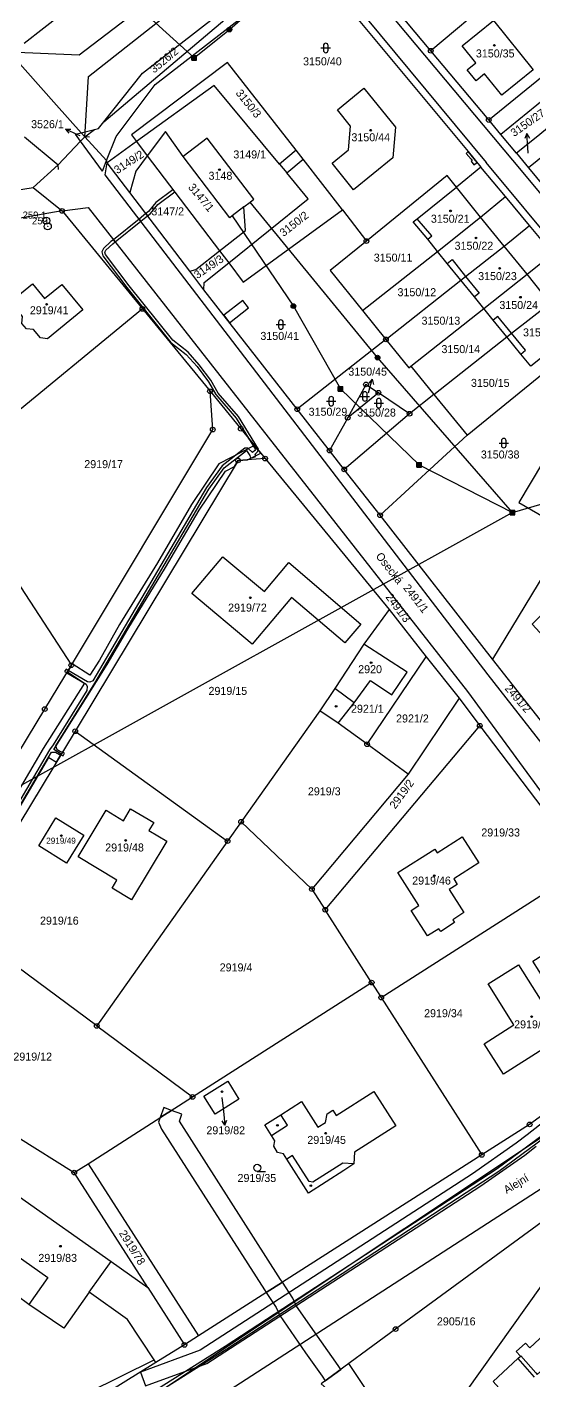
# Model space of a CAD drawing. Extents: x -784124 to -780570, y -980818 to -976926.
# Drawn here: x -782922 to -782814.2, y -978423 to -978135.4 of the extents above; entities that cross this region are included whole.
import ezdxf
from ezdxf.enums import TextEntityAlignment as Align

# ---------------------------------------------------------------- set-up
doc = ezdxf.new("R2010")
doc.units = 0
doc.header["$LTSCALE"] = 3.138375
doc.header["$MEASUREMENT"] = 0
for name, pattern in [('0_02', [0]), ('0_051C', [0]), ('2_6_59_2', [0])]:
    doc.linetypes.add(name, pattern=pattern)
for name, color, linetype in [('1', 7, 'CONTINUOUS'), ('1008', 1, 'CONTINUOUS'), ('101', 1, 'CONTINUOUS'), ('1016', 1, 'CONTINUOUS'), ('1029', 1, 'CONTINUOUS'), ('105', 1, 'CONTINUOUS'), ('18', 1, 'CONTINUOUS'), ('21800', 1, 'CONTINUOUS'), ('21810', 1, 'CONTINUOUS'), ('21900', 1, 'CONTINUOUS'), ('23700', 1, 'CONTINUOUS'), ('304', 1, 'CONTINUOUS'), ('316', 1, 'CONTINUOUS'), ('402', 1, 'CONTINUOUS'), ('404', 1, 'CONTINUOUS'), ('420', 1, 'CONTINUOUS'), ('601', 1, 'CONTINUOUS'), ('602', 1, 'CONTINUOUS'), ('60502', 1, 'CONTINUOUS')]:
    doc.layers.add(name, color=color, linetype=linetype)

# ---------------------------------------------------------------- blocks, each defined once
blk = doc.blocks.new('4_02$0')
at = {"layer": '404', "color": 255, "linetype": 'Continuous'}
blk.add_circle((-0.01, 0), 0.175, dxfattribs=at)
blk = doc.blocks.new('1029$1')
at = {"layer": '1029', "color": 6, "linetype": 'Continuous'}
for p, q in [((0, 3), (-0.5, 2)), ((0, 0), (0, 3)), ((0, 3), (0.5, 2))]:
    blk.add_line(p, q, dxfattribs=at)
blk = doc.blocks.new('3_16$5')
at = {"layer": '316', "color": 255, "linetype": 'Continuous'}
for p, q in [((-1, 1), (1, 1)), ((-0.5, 1.5), (-0.5, 0.5)), ((0.5, 0.5), (0.5, 1.5))]:
    blk.add_line(p, q, dxfattribs=at)
for centre, start, end in [((0, 1.5), 0, 180), ((0, 0.5), 180, 359.9879)]:
    blk.add_arc(centre, 0.5, start, end, dxfattribs=at)
blk = doc.blocks.new('3_04$3')
at = {"layer": '304', "color": 255, "linetype": 'Continuous'}
blk.add_line((0.01, 0), (1.76, 0), dxfattribs=at)
blk.add_circle((0.01, 0.75), 0.75, dxfattribs=at)
blk = doc.blocks.new('$17')
at = {"layer": '1', "color": 254, "linetype": 'Continuous'}
for points in [[(105.295, 142.765), (95.525, 135.565), (37.715, 97.825), (20.045, 86.715)], [(20.385, 86.215), (38.035, 97.325), (95.865, 135.065), (105.675, 142.305)]]:
    blk.add_lwpolyline(points, dxfattribs=at)
blk = doc.blocks.new('1_01$18')
at = {"layer": '101', "color": 3, "linetype": 'Continuous'}
for radius in [0.75, 0.03]:
    blk.add_circle((0, 0), radius, dxfattribs=at)
blk = doc.blocks.new('1_05$19')
at = {"layer": '105', "color": 3, "linetype": 'Continuous'}
for radius in [0.5, 0.0303]:
    blk.add_circle((0, 0), radius, dxfattribs=at)
blk = doc.blocks.new('4_20$20')
at = {"layer": '420', "color": 255, "linetype": 'Continuous'}
blk.add_line((-0.71, -0.71), (0, 0), dxfattribs=at)
blk = doc.blocks.new('6_02$22')
at = {"layer": '602', "color": 255, "linetype": 'Continuous'}
for p, q in [((-0.5, 0.5), (0.5, 0.5)), ((-0.5, -0.5), (-0.5, 0.5)), ((-0.5, 0.3), (0.5, 0.3)), ((-0.5, 0.1), (0.5, 0.1)), ((-0.3, -0.5), (-0.3, 0.5)), ((-0.1, -0.5), (-0.1, 0.5)), ((0.1, -0.5), (0.1, 0.5)), ((0.3, -0.5), (0.3, 0.5)), ((0.5, -0.5), (0.5, 0.5)), ((-0.5, -0.1), (0.5, -0.1)), ((-0.5, -0.3), (0.5, -0.3)), ((-0.5, -0.5), (0.5, -0.5))]:
    blk.add_line(p, q, dxfattribs=at)
blk = doc.blocks.new('6_01$21')
at = {"layer": '601', "color": 255, "linetype": 'Continuous'}
for radius in [0.5, 0.4, 0.3, 0.2, 0.1]:
    blk.add_circle((0, 0), radius, dxfattribs=at)

msp = doc.modelspace()

# ---------------------------------------------------------------- linework, layer by layer
at = {"layer": '1029', "color": 255, "linetype": 'Continuous'}
for p, q in [((-782910.65, -978158.49), (-782911.05, -978158.31)), ((-782815.43, -978162.12), (-782815.51, -978160.97)), ((-782880.55, -978362.79), (-782880.24, -978365.68))]:
    msp.add_line(p, q, dxfattribs=at)
at = {"layer": '21800', "color": 255, "linetype": 'Continuous'}
for p, q in [((-782864.2, -978105.62), (-782910.91, -978141.31)), ((-782908.9, -978145.82), (-782861.98, -978108.88)), ((-782852.92, -978122.86), (-782816.6, -978166.26)), ((-782853.99, -978128.4), (-782824.36, -978164.15)), ((-782925.7, -978140.69), (-782915.72, -978151.91)), ((-782910.91, -978141.31), (-782925.7, -978140.69)), ((-782909.62, -978157.6), (-782908.9, -978145.82)), ((-782915.72, -978151.91), (-782910.47, -978157.81)), ((-782910.47, -978157.81), (-782909.69, -978158.69)), ((-782909.69, -978158.69), (-782909.62, -978157.6)), ((-782922.52, -978158.68), (-782915.38, -978164.6)), ((-782905.94, -978165.93), (-782910.59, -978159.62)), ((-782905.94, -978165.93), (-782905.07, -978163.73)), ((-782868.34, -978164.47), (-782866.78, -978166.35)), ((-782786.58, -978209.65), (-782824.36, -978164.15)), ((-782816.6, -978166.26), (-782785.87, -978203.33)), ((-782825.55, -978175.73), (-782830.71, -978169.37)), ((-782835.92, -978179.71), (-782839.05, -978176.09)), ((-782820.56, -978181.88), (-782825.55, -978175.73)), ((-782836.81, -978180.43), (-782835.92, -978179.71)), ((-782815.69, -978187.88), (-782820.56, -978181.88)), ((-782832.64, -978185.56), (-782831.62, -978184.73)), ((-782831.62, -978184.73), (-782828.74, -978188.32)), ((-782828.74, -978188.32), (-782825.87, -978191.9)), ((-782810.75, -978193.98), (-782815.69, -978187.88)), ((-782825.87, -978191.9), (-782826.85, -978192.69)), ((-782821.9, -978196.81), (-782822.87, -978197.6)), ((-782818.99, -978200.4), (-782821.9, -978196.81)), ((-782816.04, -978204.03), (-782818.99, -978200.4)), ((-782817.01, -978204.82), (-782816.04, -978204.03)), ((-782835.47, -978213.41), (-782828.44, -978222.06)), ((-782852.46, -978278.96), (-782856.57, -978275.9)), ((-782866.6, -978368.66), (-782868, -978366.44)), ((-782869.99, -978370.84), (-782866.6, -978368.66)), ((-782941.64, -978456.98), (-782812.59, -978371.22)), ((-782865.53, -978375.1), (-782866.78, -978375.9)), ((-782861.97, -978380.63), (-782865.53, -978375.1)), ((-782854.85, -978376.7), (-782861.25, -978380.77)), ((-782852.54, -978376.89), (-782854.85, -978376.7)), ((-782937.99, -978463.05), (-782807.48, -978378.7)), ((-782861.25, -978380.77), (-782861.97, -978380.63)), ((-782929.63, -978392.5), (-782917.53, -978401.06)), ((-782908.74, -978404.16), (-782904.12, -978397.62)), ((-782917.53, -978401.06), (-782921.58, -978406.78)), ((-782815.11, -978415.98), (-782808.81, -978410.09)), ((-782817.97, -978416.78), (-782816.04, -978415)), ((-782817.09, -978417.75), (-782817.97, -978416.78)), ((-782816.04, -978415), (-782815.11, -978415.98))]:
    msp.add_line(p, q, dxfattribs=at)
at = {"layer": '21810', "color": 255, "linetype": '0_02'}
msp.add_line((-782817.64, -978418.25), (-782814.15, -978422.22), dxfattribs=at)
at = {"layer": '21900', "color": 3, "linetype": 'Continuous'}
for p, q in [((-782862.03, -978091.37), (-782922.56, -978138.83)), ((-782801.38, -978111.26), (-782836.15, -978140.37)), ((-782905.65, -978155.45), (-782862.29, -978118.83)), ((-782823.83, -978155.09), (-782836.15, -978140.37)), ((-782799.59, -978140.54), (-782821.26, -978158.16)), ((-782821.26, -978158.16), (-782823.83, -978155.09)), ((-782909.69, -978158.69), (-782907.65, -978157.1)), ((-782909.62, -978157.6), (-782907.65, -978157.1)), ((-782817.91, -978162.16), (-782821.26, -978158.16)), ((-782909.69, -978158.69), (-782910.59, -978159.62)), ((-782905.07, -978163.73), (-782909.69, -978158.69)), ((-782898.72, -978159.68), (-782904.94, -978164.16)), ((-782898.72, -978159.68), (-782896.42, -978162.71)), ((-782904.94, -978164.16), (-782905.07, -978163.73)), ((-782896.42, -978162.71), (-782881.07, -978182.89)), ((-782863.28, -978163.45), (-782864.79, -978161.53)), ((-782854.89, -978174.2), (-782863.28, -978163.45)), ((-782817.91, -978162.16), (-782815.35, -978165.24)), ((-782811.69, -978162.26), (-782815.35, -978165.24)), ((-782900.12, -978170.52), (-782904.94, -978164.16)), ((-782825.49, -978165.08), (-782830.71, -978169.37)), ((-782820.25, -978171.38), (-782825.49, -978165.08)), ((-782815.35, -978165.24), (-782808.2, -978173.9)), ((-782920.69, -978169.42), (-782914.53, -978174.42)), ((-782887.39, -978187.21), (-782900.12, -978170.52)), ((-782815.18, -978177.48), (-782820.25, -978171.38)), ((-782914.53, -978174.42), (-782969.26, -978183.95)), ((-782914.53, -978174.42), (-782897.44, -978195.24)), ((-782854.89, -978174.2), (-782849.84, -978180.83)), ((-782810.23, -978183.43), (-782815.18, -978177.48)), ((-782881.07, -978182.89), (-782879.11, -978185.46)), ((-782850.66, -978195.59), (-782834.69, -978183.03)), ((-782884.39, -978191.17), (-782887.39, -978187.21)), ((-782845.69, -978201.7), (-782829.74, -978189.13)), ((-782864.53, -978216.56), (-782884.39, -978191.17)), ((-782897.44, -978195.24), (-782939.43, -978229.71)), ((-782897.44, -978195.24), (-782883.08, -978212.74)), ((-782850.66, -978195.59), (-782845.69, -978201.7)), ((-782840.38, -978207.39), (-782824.84, -978195.17)), ((-782835.47, -978213.41), (-782819.96, -978201.19)), ((-782845.69, -978201.7), (-782864.53, -978216.56)), ((-782840.38, -978207.39), (-782835.47, -978213.41)), ((-782883.08, -978212.74), (-782876.54, -978220.7)), ((-782847.28, -978213.04), (-782853.81, -978218.34)), ((-782840.66, -978217.5), (-782847.28, -978213.04)), ((-782835.47, -978213.41), (-782840.66, -978217.5)), ((-782853.81, -978218.34), (-782857.66, -978225.34)), ((-782840.66, -978217.5), (-782854.54, -978229.33)), ((-782876.54, -978220.7), (-782871.36, -978227.02)), ((-782871.36, -978227.02), (-782877.13, -978227.42)), ((-782871.36, -978227.02), (-782845.01, -978259.11)), ((-782854.54, -978229.33), (-782857.66, -978225.34)), ((-782877.13, -978227.42), (-782911.73, -978284.95)), ((-782846.92, -978239.07), (-782854.54, -978229.33)), ((-782823.04, -978269.63), (-782846.92, -978239.07)), ((-782929.98, -978244.21), (-782912.56, -978270.93)), ((-782806.66, -978242.62), (-782823.04, -978269.63)), ((-782845.01, -978259.11), (-782850.35, -978266.45)), ((-782845.01, -978259.11), (-782837.1, -978269.14)), ((-782849.69, -978287.74), (-782837.1, -978269.14)), ((-782837.1, -978269.14), (-782830.15, -978277.96)), ((-782805.87, -978291.48), (-782823.04, -978269.63)), ((-782830.15, -978277.96), (-782840.93, -978294.09)), ((-782830.15, -978277.96), (-782825.73, -978283.8)), ((-782859.75, -978280.65), (-782876.46, -978304.2)), ((-782855.86, -978283.26), (-782859.75, -978280.65)), ((-782858.6, -978322.89), (-782825.73, -978283.8)), ((-782849.69, -978287.74), (-782855.86, -978283.26)), ((-782825.73, -978283.8), (-782803.12, -978313.66)), ((-782911.73, -978284.95), (-782936.46, -978325.82)), ((-782911.73, -978284.95), (-782879.35, -978308.31)), ((-782840.93, -978294.09), (-782849.69, -978287.74)), ((-782840.93, -978294.09), (-782861.41, -978318.5)), ((-782876.46, -978304.2), (-782879.35, -978308.31)), ((-782876.46, -978304.2), (-782861.41, -978318.5)), ((-782879.35, -978308.31), (-782907.16, -978347.56)), ((-782846.67, -978341.55), (-782803.12, -978313.66)), ((-782861.41, -978318.5), (-782858.6, -978322.89)), ((-782848.72, -978338.35), (-782858.6, -978322.89)), ((-782907.16, -978347.56), (-782936.46, -978325.82)), ((-782886.8, -978362.67), (-782848.72, -978338.35)), ((-782848.72, -978338.35), (-782846.67, -978341.55)), ((-782846.67, -978341.55), (-782825.3, -978374.99)), ((-782907.16, -978347.56), (-782886.8, -978362.67)), ((-782908.98, -978376.84), (-782886.8, -978362.67)), ((-782923.91, -978371.21), (-782911.93, -978378.72)), ((-782825.3, -978374.99), (-782885.5, -978413.41)), ((-782911.93, -978378.72), (-782908.98, -978376.84)), ((-782896.3, -978403.18), (-782911.93, -978378.72)), ((-782908.98, -978376.84), (-782885.5, -978413.41)), ((-782904.12, -978397.62), (-782896.3, -978403.18)), ((-782896.3, -978403.18), (-782888.52, -978415.34)), ((-782894.98, -978418.54), (-782900.6, -978409.94)), ((-782885.5, -978413.41), (-782888.52, -978415.34)), ((-782843.62, -978412), (-782859.46, -978423.61)), ((-782888.52, -978415.34), (-782894.61, -978419.11)), ((-782894.61, -978419.11), (-782939.84, -978447.06)), ((-782894.61, -978419.11), (-782894.98, -978418.54))]:
    msp.add_line(p, q, dxfattribs=at)
for points in [[(-782836.15, -978140.37), (-782853.13, -978120.08), (-782852.41, -978118.33), (-782851.42, -978117.03), (-782847.3, -978113.76)], [(-782905.65, -978155.45), (-782897.41, -978145.13), (-782865.83, -978120.54)], [(-782905.07, -978163.73), (-782903.02, -978158.59), (-782894.77, -978147.54), (-782872.08, -978129.97), (-782867.65, -978127.71), (-782863.72, -978127.03), (-782858.23, -978127.85), (-782855.13, -978129.41), (-782828.21, -978161.81), (-782825.49, -978165.08)], [(-782822.8, -978133.98), (-782814.37, -978144.43), (-782821.03, -978149.8), (-782824.71, -978145.26), (-782826.52, -978146.76), (-782828.39, -978144.46), (-782826.55, -978142.97), (-782829.48, -978139.36), (-782822.8, -978133.98)], [(-782823.83, -978155.09), (-782800.32, -978135.98), (-782794.84, -978137.97)], [(-782864.79, -978161.53), (-782879.34, -978142.89), (-782899.79, -978158.27), (-782898.72, -978159.68)], [(-782864.79, -978161.53), (-782868.34, -978164.47), (-782882.18, -978147.75), (-782898.72, -978159.68)], [(-782850.4, -978148.36), (-782843.64, -978156.63), (-782844.23, -978163.13), (-782852.57, -978169.92), (-782857.08, -978164.26), (-782853.65, -978161.46), (-782853.2, -978156.4), (-782856, -978152.92), (-782850.4, -978148.36)], [(-782804.79, -978151.98), (-782805.04, -978151.67), (-782813.76, -978158.78), (-782817.91, -978162.16)], [(-782910.59, -978159.62), (-782911.7, -978158.12), (-782910.47, -978157.81), (-782909.62, -978157.6)], [(-782907.65, -978157.1), (-782906.8, -978156.89), (-782905.65, -978155.45)], [(-782888.79, -978162.84), (-782892.52, -978157.51), (-782896.42, -978162.71)], [(-782910.59, -978159.62), (-782915.38, -978164.6), (-782920.69, -978169.42)], [(-782875.86, -978173.56), (-782874.55, -978172.56), (-782873.75, -978171.94), (-782883.67, -978158.93), (-782888.79, -978162.84)], [(-782896.42, -978162.71), (-782898.85, -978165.96), (-782900.12, -978170.52)], [(-782875.86, -978173.56), (-782878.35, -978175.47), (-782878.9, -978175.89), (-782888.79, -978162.84)], [(-782879.11, -978185.46), (-782862.21, -978171.87), (-782866.78, -978166.35), (-782863.28, -978163.45)], [(-782752.88, -978365.01), (-782771.15, -978340.39), (-782823.98, -978272.96), (-782905.37, -978166.71), (-782904.94, -978164.16)], [(-783022.96, -978172.06), (-783015.88, -978175.88), (-782997.19, -978178.58), (-782972.89, -978177.82), (-782920.69, -978169.42)], [(-782830.71, -978169.37), (-782832.69, -978166.92), (-782849.84, -978180.83)], [(-782834.69, -978183.03), (-782836.81, -978180.43), (-782839.86, -978176.75), (-782839.05, -978176.09), (-782830.71, -978169.37)], [(-782834.69, -978183.03), (-782825.55, -978175.73), (-782820.25, -978171.38)], [(-782914.53, -978174.42), (-782909, -978173.65), (-782828.36, -978276.51), (-782803.93, -978309.85)], [(-782881.07, -978182.89), (-782875.57, -978178.58), (-782875.86, -978173.56)], [(-782879.11, -978185.46), (-782876.01, -978189.54), (-782854.89, -978174.2)], [(-782829.74, -978189.13), (-782828.74, -978188.32), (-782820.56, -978181.88), (-782815.18, -978177.48)], [(-782849.84, -978180.83), (-782857.57, -978187.1), (-782850.66, -978195.59)], [(-782887.39, -978187.21), (-782886.1, -978186.83), (-782881.07, -978182.89)], [(-782829.74, -978189.13), (-782832.64, -978185.56), (-782834.69, -978183.03)], [(-782824.84, -978195.17), (-782815.69, -978187.88), (-782810.23, -978183.43)], [(-782884.39, -978191.17), (-782884.32, -978189.65), (-782879.11, -978185.46)], [(-782824.84, -978195.17), (-782826.85, -978192.69), (-782829.74, -978189.13)], [(-782819.96, -978201.19), (-782818.99, -978200.4), (-782810.75, -978193.98), (-782805.21, -978189.48)], [(-782920.62, -978199.6), (-782922.11, -978199.46), (-782923.07, -978198.3), (-782922.93, -978196.81), (-782925.48, -978193.73), (-782920.8, -978189.92), (-782918.27, -978193.01), (-782914.6, -978190.01), (-782910.13, -978195.41), (-782917.65, -978201.56), (-782919.14, -978201.39), (-782920.62, -978199.6)], [(-782819.96, -978201.19), (-782822.87, -978197.6), (-782824.84, -978195.17)], [(-782800.16, -978195.56), (-782805.77, -978200.12), (-782814.91, -978207.4), (-782817.01, -978204.82), (-782819.96, -978201.19)], [(-782846.92, -978239.07), (-782828.44, -978222.06), (-782804.05, -978202.24), (-782798.42, -978197.67)], [(-782845.69, -978201.7), (-782840.79, -978207.72), (-782840.38, -978207.39)], [(-782788.62, -978212.8), (-782799.47, -978206.31), (-782817.45, -978236.33), (-782806.66, -978242.62)], [(-782912.56, -978270.93), (-782882.49, -978220.88), (-782883.08, -978212.74)], [(-782853.81, -978218.34), (-782849.92, -978211.27), (-782847.28, -978213.04)], [(-782857.66, -978225.34), (-782859.51, -978222.97), (-782864.53, -978216.56)], [(-782886.92, -978255.73), (-782880.32, -978247.91), (-782871.52, -978255.28), (-782866.34, -978249.14), (-782851.01, -978262.2), (-782854.42, -978266.16), (-782865.73, -978256.56), (-782874.1, -978266.47), (-782886.92, -978255.73)], [(-782808.11, -978258.62), (-782809.52, -978257.08), (-782814.62, -978262.22), (-782808.17, -978269.22), (-782792.89, -978255.34), (-782798.39, -978249.51), (-782808.11, -978258.62)], [(-782850.35, -978266.45), (-782856.57, -978275.9), (-782859.75, -978280.65)], [(-782855.86, -978283.26), (-782852.46, -978278.96), (-782848.98, -978274.17), (-782844.4, -978277.21), (-782841.16, -978272.42), (-782850.35, -978266.45)], [(-782935.28, -978308.42), (-782918.22, -978280.26), (-782912.56, -978270.93)], [(-782901.48, -978303.98), (-782899.96, -978301.43), (-782895.03, -978304.37), (-782896.06, -978306.08), (-782892.29, -978308.34), (-782899.74, -978320.78), (-782903.88, -978318.32), (-782902.87, -978316.59), (-782911.09, -978311.67), (-782905.17, -978301.76), (-782901.48, -978303.98)], [(-782913.56, -978313.02), (-782919.5, -978309.31), (-782915.83, -978303.35), (-782909.9, -978307.06), (-782913.56, -978313.02)], [(-782834.82, -978310.79), (-782829.51, -978307.39), (-782825.96, -978312.92), (-782831.25, -978316.33), (-782830.52, -978317.5), (-782832.22, -978318.58), (-782829.09, -978323.47), (-782831.48, -978325.03), (-782831.1, -978325.63), (-782834.02, -978327.54), (-782834.44, -978326.91), (-782836.83, -978328.44), (-782840.29, -978323.05), (-782838.67, -978321.99), (-782843.12, -978315.01), (-782835.3, -978310.01), (-782834.82, -978310.79)], [(-782803.12, -978313.66), (-782795.35, -978334.11), (-782796.62, -978348.04), (-782804.14, -978360.51), (-782815.13, -978368.5), (-782825.3, -978374.99)], [(-782807.58, -978329.49), (-782802.21, -978338), (-782809.1, -978342.34), (-782814.45, -978333.82), (-782807.58, -978329.49)], [(-782808.77, -978349.08), (-782808.32, -978349.77), (-782812.42, -978352.35), (-782812.3, -978352.52), (-782820.69, -978357.85), (-782824.79, -978351.36), (-782818.46, -978347.37), (-782823.97, -978338.65), (-782817.5, -978334.56), (-782811.66, -978343.8), (-782812, -978344.02), (-782808.77, -978349.08)], [(-782876.92, -978363.17), (-782881.97, -978366.29), (-782884.38, -978362.47), (-782879.27, -978359.3), (-782876.92, -978363.17)], [(-782854.6, -978378.31), (-782862.15, -978383.13), (-782866.78, -978375.9), (-782867.49, -978374.76), (-782868.71, -978374.47), (-782869.54, -978373.15), (-782869.28, -978371.96), (-782869.99, -978370.84), (-782871.41, -978368.6), (-782868, -978366.44), (-782863.66, -978363.64), (-782860.19, -978369.11), (-782858.56, -978368.1), (-782858.19, -978366.26), (-782856.96, -978365.48), (-782856.24, -978366.6), (-782848.23, -978361.48), (-782843.57, -978368.77), (-782852.35, -978374.38), (-782852.54, -978376.89), (-782854.6, -978378.31)], [(-782794.96, -978378.82), (-782796.36, -978379.76), (-782804.84, -978383.57), (-782843.62, -978412)], [(-782794.96, -978378.82), (-782794.99, -978379.14), (-782803.06, -978389.3), (-782828.6, -978425.19)], [(-782900.6, -978409.94), (-782908.74, -978404.16), (-782914.16, -978411.82), (-782921.58, -978406.78), (-782926.59, -978403.1), (-782925.09, -978400.99), (-782932.03, -978396.07), (-782929.63, -978392.5), (-782923.55, -978383.88), (-782904.12, -978397.62)], [(-782822.92, -978423.12), (-782817.64, -978418.25), (-782817.09, -978417.75), (-782817.02, -978417.68), (-782813.84, -978421.31), (-782813.53, -978421.67), (-782802.36, -978411.65), (-782795.69, -978419.07), (-782791.71, -978423.5), (-782787.21, -978419.52), (-782775.15, -978432.92), (-782776.51, -978434.18), (-782765.94, -978445.95), (-782769.04, -978448.72), (-782782.53, -978460.78), (-782808.55, -978431.76), (-782812.18, -978435.04), (-782822.92, -978423.12)], [(-782941.44, -978442.45), (-782937.08, -978439.36), (-782894.98, -978418.54)]]:
    msp.add_lwpolyline(points, dxfattribs=at)
at = {"layer": '23700', "color": 255, "linetype": '0_051C'}
for points in [[(-782826.26, -978164.15), (-782828.21, -978161.81), (-782828.66, -978162.24), (-782827.58, -978163.38), (-782827.36, -978163.7), (-782827.55, -978163.84), (-782826.99, -978164.65), (-782826.26, -978164.15)], [(-782890.95, -978169.9), (-782894.62, -978172.59), (-782896.13, -978174.54), (-782896.71, -978174.99), (-782896.34, -978175.47), (-782895.71, -978174.96), (-782894.2, -978173.03), (-782890.58, -978170.38), (-782890.95, -978169.9)], [(-782897.78, -978176.62), (-782896.34, -978175.47), (-782896.71, -978174.99), (-782898.14, -978176.14), (-782897.78, -978176.62)], [(-782903.62, -978180.52), (-782903.25, -978180.99), (-782897.78, -978176.62), (-782898.14, -978176.14), (-782903.62, -978180.52)], [(-782872.83, -978225.22), (-782872.76, -978225.06), (-782877.02, -978218.1), (-782881.32, -978213.1), (-782882.89, -978210.4), (-782885.37, -978207.11), (-782887.7, -978204.45), (-782890.99, -978201.9), (-782900.26, -978190.3), (-782905.32, -978183.67), (-782905.45, -978183.19), (-782905.23, -978182.74), (-782903.74, -978181.39), (-782903.25, -978180.99), (-782903.62, -978180.52), (-782904.14, -978180.93), (-782905.71, -978182.38), (-782906.09, -978183.13), (-782905.86, -978183.95), (-782900.74, -978190.66), (-782891.41, -978202.34), (-782888.12, -978204.89), (-782885.83, -978207.49), (-782883.39, -978210.74), (-782881.82, -978213.44), (-782877.5, -978218.46), (-782874.93, -978222.67), (-782872.83, -978225.22)], [(-782880.15, -978196.59), (-782878.92, -978198.17), (-782874.89, -978195.02), (-782876.12, -978193.45), (-782880.15, -978196.59)], [(-782913.54, -978272.54), (-782913.23, -978272.03), (-782913.69, -978271.76), (-782914, -978272.27), (-782913.54, -978272.54)], [(-782914.73, -978289.9), (-782914.3, -978290.16), (-782914.01, -978289.64), (-782914.42, -978289.4), (-782914.73, -978289.9)], [(-782893.67, -978367.06), (-782891.25, -978365.51), (-782892.88, -978364.91), (-782893.67, -978367.06)], [(-782891.25, -978365.51), (-782893.67, -978367.06), (-782894.02, -978368), (-782893.36, -978369.48), (-782871.52, -978403.66), (-782871.13, -978404.24), (-782867.67, -978402.03), (-782868.08, -978401.42), (-782889.58, -978367.78), (-782889.04, -978366.33), (-782891.25, -978365.51)], [(-782869.05, -978407.37), (-782868.27, -978409.11), (-782862.75, -978417.05), (-782859.23, -978422.02), (-782858.6, -978422.98), (-782855.29, -978420.55), (-782855.85, -978419.7), (-782859.39, -978414.69), (-782864.69, -978407.09), (-782865.45, -978405.39), (-782867.67, -978402.03), (-782871.13, -978404.24), (-782869.05, -978407.37)], [(-782853.54, -978419.27), (-782859.46, -978423.61), (-782852.62, -978429.62), (-782851.56, -978430.55), (-782847.74, -978428.01), (-782853.54, -978419.27)]]:
    msp.add_lwpolyline(points, close=True, dxfattribs=at)
for points in [[(-782938.01, -978325.72), (-782917.34, -978290.55), (-782915.73, -978291.56), (-782914.7, -978289.85), (-782916.3, -978288.85), (-782904.91, -978270.81), (-782900.58, -978263.31), (-782892.54, -978250.19), (-782885.41, -978237.99), (-782879.82, -978229.68), (-782877.9, -978228.71), (-782877.13, -978227.42), (-782875.1, -978227.28), (-782872.31, -978225.86), (-782873.61, -978224.27), (-782881.18, -978228.14), (-782887.03, -978236.8), (-782894.26, -978249.17), (-782902.3, -978262.29), (-782906.6, -978269.86), (-782908.66, -978273.04), (-782912.37, -978270.62), (-782912.56, -978270.93), (-782913.41, -978272.33), (-782909.74, -978274.72), (-782918.53, -978288.64), (-782940.65, -978326.25)], [(-782924.27, -978302.18), (-782916.77, -978289.4), (-782915.91, -978289.44), (-782915.06, -978289.94), (-782914.73, -978289.9), (-782914.42, -978289.4), (-782914.88, -978289.36), (-782915.57, -978288.94), (-782915.86, -978288.08), (-782907.57, -978274.75), (-782883.36, -978233.5), (-782880.08, -978229.01), (-782880.08, -978229.01), (-782875.35, -978225.34), (-782874.64, -978226.38), (-782874.46, -978226.95), (-782873.32, -978226.59), (-782873.48, -978226.08), (-782873.04, -978225.7), (-782872.83, -978225.22), (-782874.93, -978222.67), (-782873.44, -978225.1), (-782873.54, -978225.34), (-782874.04, -978225.77), (-782875.04, -978224.85), (-782875.69, -978224.84), (-782880.52, -978228.59), (-782883.86, -978233.18), (-782907.99, -978274.27), (-782908.6, -978274.53), (-782909.09, -978274.45), (-782913.23, -978272.03), (-782913.54, -978272.54), (-782909.43, -978274.95), (-782909.23, -978275.44), (-782909.25, -978276.28), (-782916.44, -978287.87), (-782917.19, -978288.93), (-782924.79, -978301.88)], [(-782811.4, -978367.38), (-782815.65, -978370.7), (-782817.98, -978372.51), (-782827.25, -978378.97), (-782840.95, -978387.87), (-782858.67, -978399.36), (-782885.19, -978416.48), (-782897.86, -978421.15), (-782896.79, -978424.06), (-782883.79, -978419.28), (-782856.99, -978401.96), (-782839.27, -978390.47), (-782825.51, -978381.55), (-782816.14, -978375.01), (-782813.75, -978373.14)]]:
    msp.add_lwpolyline(points, dxfattribs=at)
at = {"layer": '60502', "color": 255, "linetype": '2_6_59_2'}
for p, q in [((-782915.16, -978115.85), (-782886.44, -978141.86)), ((-782878.94, -978135.87), (-782871.05, -978128.96)), ((-782886.44, -978141.86), (-782878.94, -978135.87)), ((-782818.76, -978238.49), (-782529.85, -978154.17)), ((-782847.47, -978205.59), (-782874.55, -978172.56)), ((-782878.35, -978175.47), (-782865.36, -978194.63)), ((-782865.36, -978194.63), (-782855.35, -978212.23)), ((-782818.76, -978238.49), (-782847.47, -978205.59)), ((-782855.35, -978212.23), (-782838.61, -978228.34)), ((-782838.61, -978228.34), (-782818.76, -978238.49)), ((-782818.76, -978238.49), (-783010.19, -978344.72))]:
    msp.add_line(p, q, dxfattribs=at)

# ---------------------------------------------------------------- block references
at = {"layer": '101', "color": 0, "linetype": 'ByBlock'}
for p in [(-782917.89, -978176.49), (-782917.57, -978177.7)]:
    msp.add_blockref('1_01$18', p, dxfattribs=at)
at = {"layer": '1029', "color": 0, "linetype": 'ByBlock'}
for p, rotation in [((-782911.05, -978158.31), 65), ((-782815.51, -978160.97), 4), ((-782849.36, -978213.08), 345), ((-782880.24, -978365.68), 186)]:
    msp.add_blockref('1029$1', p, dxfattribs=dict(at, rotation=rotation))
at = {"layer": '105', "color": 0, "linetype": 'ByBlock'}
for p in [(-782836.15, -978140.37), (-782823.83, -978155.09), (-782914.53, -978174.42), (-782849.84, -978180.83), (-782897.44, -978195.24), (-782845.69, -978201.7), (-782883.08, -978212.74), (-782849.92, -978211.27), (-782847.28, -978213.04), (-782864.53, -978216.56), (-782853.81, -978218.34), (-782840.66, -978217.5), (-782882.49, -978220.88), (-782876.54, -978220.7), (-782877.13, -978227.42), (-782871.36, -978227.02), (-782857.66, -978225.34), (-782854.54, -978229.33), (-782846.92, -978239.07), (-782912.56, -978270.93), (-782918.22, -978280.26), (-782911.73, -978284.95), (-782825.73, -978283.8), (-782849.69, -978287.74), (-782876.46, -978304.2), (-782879.35, -978308.31), (-782861.41, -978318.5), (-782858.6, -978322.89), (-782848.72, -978338.35), (-782846.67, -978341.55), (-782907.16, -978347.56), (-782886.8, -978362.67), (-782815.13, -978368.5), (-782825.3, -978374.99), (-782911.93, -978378.72), (-782843.62, -978412), (-782888.52, -978415.34)]:
    msp.add_blockref('1_05$19', p, dxfattribs=at)
at = {"layer": '23700', "color": 0, "linetype": 'ByBlock'}
msp.add_blockref('$17', (-782917.545, -978513.495), dxfattribs=at)
at = {"layer": '304', "color": 0, "linetype": 'ByBlock'}
msp.add_blockref('3_04$3', (-782873.04, -978378.48), dxfattribs=at)
at = {"layer": '316', "color": 0, "linetype": 'ByBlock'}
for p in [(-782858.49, -978140.79), (-782868.01, -978199.57), (-782850.15, -978214.82), (-782857.3, -978215.85), (-782847.21, -978216.26), (-782820.63, -978224.74)]:
    msp.add_blockref('3_16$5', p, dxfattribs=at)
at = {"layer": '402', "color": 0, "linetype": 'ByBlock'}
for p in [(-782856.27, -978279.66), (-782868.73, -978368.71), (-782861.64, -978381.5)]:
    msp.add_blockref('4_02$0', p, dxfattribs=at)
at = {"layer": '404', "color": 0, "linetype": 'ByBlock'}
for p in [(-782822.63, -978139.24), (-782848.91, -978157.27), (-782881.07, -978165.63), (-782831.94, -978174.4), (-782826.52, -978180.15), (-782821.5, -978186.6), (-782817.07, -978192.74), (-782917.8, -978194.25), (-782874.5, -978256.61), (-782848.82, -978270.39), (-782914.67, -978307.15), (-782901, -978308.16), (-782835.4, -978315.64), (-782814.71, -978345.59), (-782880.52, -978361.56), (-782858.48, -978370.37), (-782914.87, -978394.38)]:
    msp.add_blockref('4_02$0', p, dxfattribs=at)
at = {"layer": '420', "color": 0, "linetype": 'ByBlock'}
for p, rotation in [((-782909.69, -978158.69), 134), ((-782915.38, -978164.6), 49)]:
    msp.add_blockref('4_20$20', p, dxfattribs=dict(at, rotation=rotation))
at = {"layer": '601', "color": 0, "linetype": 'ByBlock'}
for p in [(-782878.94, -978135.87), (-782865.36, -978194.63), (-782847.47, -978205.59)]:
    msp.add_blockref('6_01$21', p, dxfattribs=at)
at = {"layer": '602', "color": 0, "linetype": 'ByBlock'}
for p in [(-782886.44, -978141.86), (-782855.35, -978212.23), (-782838.61, -978228.34), (-782818.76, -978238.49)]:
    msp.add_blockref('6_02$22', p, dxfattribs=at)

# ---------------------------------------------------------------- texts
at = {"layer": '1008', "color": 255, "linetype": 'Continuous'}
for s, rotation, p in [('Osecká', 308, (-782844.91, -978250.3)), ('Alejní', 31, (-782818.02, -978381.11))]:
    msp.add_text(s, height=1.7, rotation=rotation, dxfattribs=at).set_placement(p, align=Align.MIDDLE_CENTER)
at = {"layer": '1016', "color": 214, "linetype": 'Continuous'}
for s, p in [('259.1', (-782917.89, -978176.49)), ('259', (-782917.57, -978177.7))]:
    msp.add_text(s, height=1.5, dxfattribs=at).set_placement(p, align=Align.BOTTOM_RIGHT)
at = {"layer": '18', "color": 255, "linetype": 'Continuous'}
for s, rotation, p in [('3526/2', 40, (-782894.64, -978145.63)), ('3150/3', 309, (-782878.12, -978149.75)), ('3149/2', 33, (-782902.51, -978167.05)), ('3147/1', 310, (-782888.23, -978169.77)), ('3150/2', 38, (-782867.13, -978180.37)), ('3149/3', 34, (-782885.48, -978189.34)), ('2491/3', 307, (-782846.26, -978256.79)), ('2491/1', 308, (-782842.51, -978254.86)), ('2491/2', 311, (-782820.91, -978276.29)), ('2919/2', 54, (-782843.28, -978301.91))]:
    msp.add_text(s, height=1.7, rotation=rotation, dxfattribs=at).set_placement(p, align=Align.BOTTOM_LEFT)
for s, height, p in [('3150/35', 1.7, (-782822.45, -978142.31)), ('3150/40', 1.7, (-782859.19, -978143.99)), ('3150/44', 1.7, (-782848.91, -978160.12)), ('2919/41', 1.7, (-782917.27, -978196.88)), ('3150/41', 1.7, (-782868.26, -978202.33)), ('3150/45', 1.7, (-782849.57, -978209.92)), ('3150/29', 1.7, (-782858.01, -978218.44)), ('3150/28', 1.7, (-782847.68, -978218.61)), ('3150/38', 1.7, (-782821.4, -978227.52)), ('2921/1', 1.7, (-782849.63, -978281.54)), ('2921/2', 1.7, (-782840.05, -978283.61)), ('2919/49', 1.3, (-782914.76, -978309.26)), ('2919/33', 1.7, (-782821.3, -978307.83)), ('2919/48', 1.7, (-782901.25, -978311.02)), ('2919/46', 1.7, (-782835.99, -978318.05)), ('2919/16', 1.7, (-782915.11, -978326.56)), ('2919/34', 1.7, (-782833.46, -978346.23)), ('2919/71', 1.7, (-782814.32, -978348.6)), ('2919/82', 1.7, (-782879.74, -978371.11)), ('2919/45', 1.7, (-782858.29, -978373.15)), ('2919/35', 1.7, (-782873.12, -978381.24))]:
    msp.add_text(s, height=height, dxfattribs=at).set_placement(p, align=Align.BOTTOM_CENTER)
msp.add_text('3526/1', height=1.7, dxfattribs=at).set_placement((-782914.16, -978157.34), align=Align.BOTTOM_RIGHT)
msp.add_text('3150/27', height=1.7, rotation=35, dxfattribs=at).set_placement((-782811.41, -978154.44), align=Align.BOTTOM_RIGHT)
for s, p in [('3149/1', (-782878.12, -978163.77)), ('3148', (-782883.39, -978168.3)), ('3147/2', (-782895.55, -978175.87)), ('3150/21', (-782836.13, -978177.43)), ('3150/22', (-782831.09, -978183.17)), ('3150/11', (-782848.27, -978185.69)), ('3150/23', (-782826.08, -978189.62)), ('3150/12', (-782843.22, -978193.04)), ('3150/24', (-782821.57, -978195.76)), ('3150/13', (-782838.11, -978199.09)), ('3150/25', (-782816.54, -978201.58)), ('3150/14', (-782833.88, -978205.13)), ('3150/15', (-782827.61, -978212.31)), ('2919/17', (-782909.81, -978229.57)), ('2920', (-782851.58, -978273.14)), ('2919/15', (-782883.4, -978277.75)), ('2919/3', (-782862.27, -978299.09)), ('2919/4', (-782881.02, -978336.5)), ('2919/12', (-782924.88, -978355.45)), ('2905/16', (-782834.85, -978411.71))]:
    msp.add_text(s, height=1.7, dxfattribs=at).set_placement(p, align=Align.BOTTOM_LEFT)
for s, p in [('2919/72', (-782875.12, -978258.69)), ('2919/83', (-782915.46, -978396.86))]:
    msp.add_text(s, height=1.7, dxfattribs=at).set_placement(p, align=Align.MIDDLE_CENTER)
msp.add_text('2919/78', height=1.7, rotation=302, dxfattribs=at).set_placement((-782899.61, -978394.65), align=Align.MIDDLE_CENTER)

doc.saveas('drawing.dxf')
